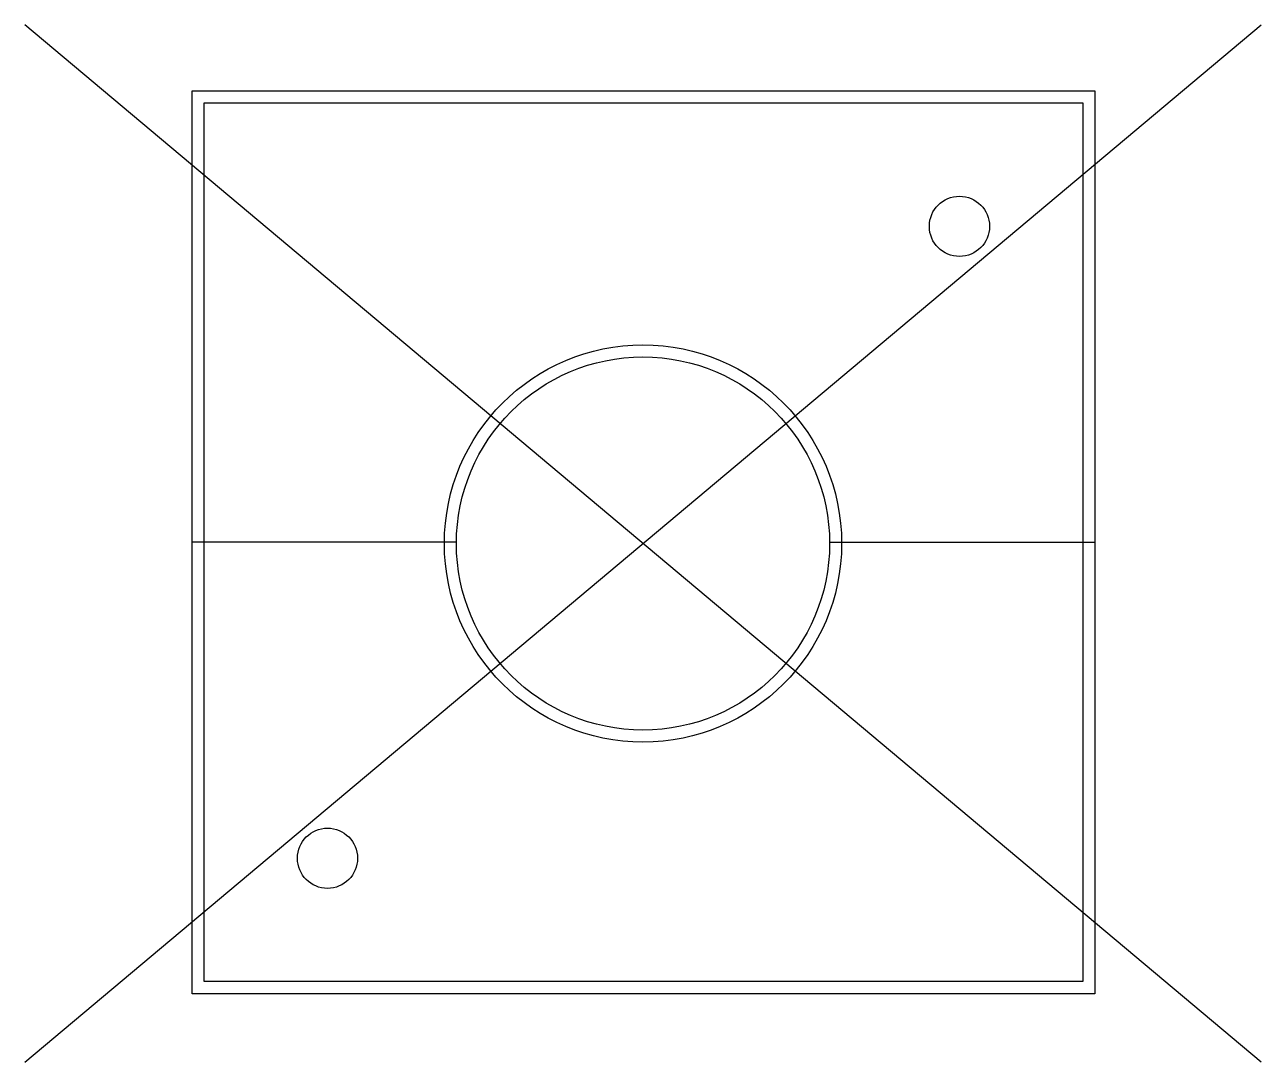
# Model space of a CAD drawing. Header units: metres. Extents: x -1.03 to 1.03, y -0.86 to 0.86.
import ezdxf

# ---------------------------------------------------------------- set-up
doc = ezdxf.new("R2010")
doc.units = ezdxf.units.M

msp = doc.modelspace()

# ---------------------------------------------------------------- linework, layer by layer
for p, q in [((-1.0273, -0.862), (1.0273, 0.862)), ((1.0273, -0.862), (-1.0273, 0.862))]:
    msp.add_line(p, q)
at = {"flags": 128}
for points in [[(-0.7492, 0.752), (0.7508, 0.752), (0.7508, -0.748), (-0.7492, -0.748), (-0.7492, 0.752)], [(-0.31, 0.0021), (-0.7492, 0.002)], [(0.31, 0.0021), (0.7508, 0.002)]]:
    msp.add_lwpolyline(points, dxfattribs=at)
msp.add_lwpolyline([(-0.7292, 0.732), (0.7308, 0.732), (0.7308, -0.728), (-0.7292, -0.728)], close=True, dxfattribs=at)
for centre, radius in [((0.5258, 0.527), 0.05), ((0, 0), 0.33), ((0, 0), 0.31), ((-0.5242, -0.523), 0.05)]:
    msp.add_circle(centre, radius)

doc.saveas('drawing.dxf')
